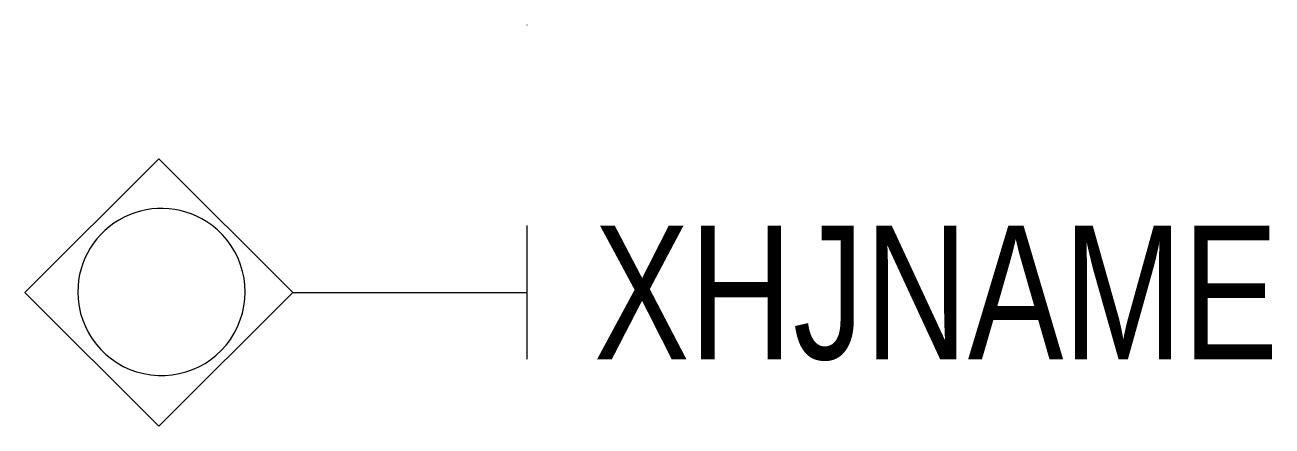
# Model space of a CAD drawing. Extents: x -7.5 to 11.1, y -6 to 0.
import ezdxf

# ---------------------------------------------------------------- set-up
doc = ezdxf.new("R2010")
doc.units = 0
doc.layers.get('0').update_dxf_attribs({"linetype": 'CONTINUOUS'})

msp = doc.modelspace()

# ---------------------------------------------------------------- linework, layer by layer
for p, q in [((0, 0.001), (0, -0.001)), ((-7.5, -4), (-5.5, -2)), ((-5.5, -2), (-3.5, -4)), ((0, -3), (0, -5)), ((-5.5, -6), (-7.5, -4)), ((-3.5, -4), (-5.5, -6)), ((-3.5, -4), (0, -4))]:
    msp.add_line(p, q)
for start, end in [(53.1301, 180), (180, 53.1301)]:
    msp.add_arc((-5.46, -3.994), 1.25, start, end)

# ---------------------------------------------------------------- texts
at = {"width": 0.8}
msp.add_attdef('XHJNAME', (1, -5), 'XL2F2', height=2, dxfattribs=at)

doc.saveas('drawing.dxf')
